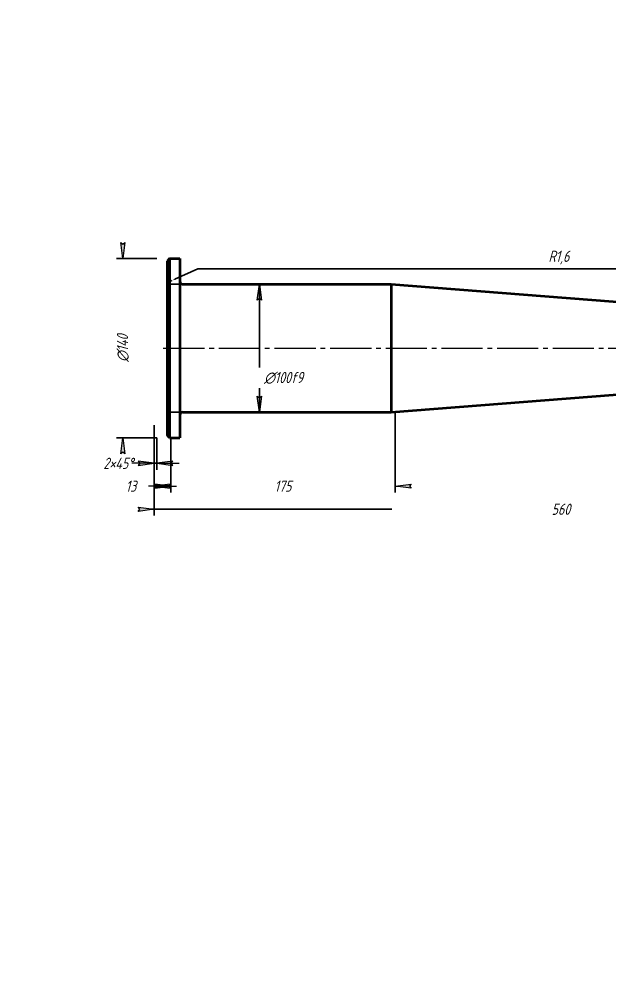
# Model space of a CAD drawing. Header units: millimetres. Extents: x 0 to 420, y 0 to 297.
# Drawn here: x 0 to 184.5, y 0 to 297 of the extents above; entities that cross this region are included whole.
import ezdxf

# ---------------------------------------------------------------- set-up
doc = ezdxf.new("R2010")
doc.units = ezdxf.units.MM
for name, pattern in [('K5LT_AXLED', [17.375, 12.875, -1.5, 1.5, -1.5]), ('K5LT_BASIC', [0]), ('K5LT_THIN', [0])]:
    doc.linetypes.add(name, pattern=pattern)
doc.layers.add('Системный слой', color=7, linetype='Continuous')
doc.styles.add('KDIMTEXTSTYLE', font='GOST_AU.SHX', dxfattribs={"width": 0.96, "oblique": 15, "height": 5})
doc.dimstyles.new('KDIMSTYLE (0.40)', dxfattribs={"dimtxt": 5, "dimasz": 1, "dimexe": 2, "dimexo": 0.0625, "dimgap": 1, "dimtad": 1, "dimlfac": 2.5, "dimtxsty": 'KDIMTEXTSTYLE', "dimsah": 1, "dimcen": 0.09, "dimdle": 1, "dimadec": 0, "dimazin": 0, "dimtfac": 0.667, "dimtmove": 0, "dimatfit": 3, "dimfxl": 1, "dimtvp": 1, "dimtolj": 1, "dimtzin": 0, "dimarcsym": 0})

# ---------------------------------------------------------------- blocks, each defined once
blk = doc.blocks.new('KDIMARROW_01')
at = {"layer": 'Системный слой'}
blk.add_hatch(color=0, dxfattribs=at).paths.add_polyline_path([(-5, -0.6582624912261956), (0, 0), (-5, 0.658262491226197), (-4.5, 5.51091059616309e-16)])
at = {"layer": 'Системный слой', "color": 0, "linetype": 'K5LT_THIN', "lineweight": 18}
for p, q in [((-4.5, 5.51091059616309e-16), (-5, 0.658262491226197)), ((-5, 0.658262491226197), (0, 0)), ((0, 0), (-5, -0.6582624912261956)), ((-5, -0.6582624912261956), (-4.5, 5.51091059616309e-16)), ((0, 0), (-1, 0))]:
    blk.add_line(p, q, dxfattribs=at)
blk = doc.blocks.new('KDIMARROW_02')
at = {"layer": 'Системный слой'}
blk.add_hatch(color=0, dxfattribs=at).paths.add_polyline_path([(4.5, -5.51091059616309e-16), (5, 0.6582624912261956), (0, 0), (5, -0.658262491226197)])
at = {"layer": 'Системный слой', "color": 0, "linetype": 'K5LT_THIN', "lineweight": 18}
for p, q in [((0, 0), (-1, 0)), ((5, 0.6582624912261956), (0, 0)), ((0, 0), (5, -0.658262491226197)), ((0, 0), (7, -8.572527594031472e-16)), ((4.5, -5.51091059616309e-16), (5, 0.6582624912261956)), ((5, -0.658262491226197), (4.5, -5.51091059616309e-16))]:
    blk.add_line(p, q, dxfattribs=at)

msp = doc.modelspace()

# ---------------------------------------------------------------- linework, layer by layer
at = {"layer": 'Системный слой', "color": 150, "linetype": 'K5LT_BASIC', "lineweight": 40, "true_color": 0x0080ff}
for p, q in [((47.01655195126254, 222.1806908376393), (46.21655195126255, 221.3806908376393)), ((46.21655195126255, 221.3806908376393), (46.21655195126255, 166.9806908376393)), ((47.01655195126254, 222.1806908376393), (50.21655195126255, 222.1806908376393)), ((47.01655195126254, 222.1806908376393), (47.01655195126255, 166.1806908376393)), ((50.21655195126255, 222.1806908376393), (50.21655195126255, 166.1806908376393)), ((51.01655195126254, 214.1806908376393), (116.2165519512625, 214.1806908376393)), ((116.2165519512625, 214.1806908376393), (116.2165519512625, 174.1806908376393)), ((116.2165519512625, 214.1806908376393), (218.2165519512625, 206.1806908376393)), ((116.2165519512625, 174.1806908376393), (218.2165519512625, 182.1806908376393)), ((51.01655195126256, 174.1806908376393), (116.2165519512625, 174.1806908376393)), ((47.01655195126255, 166.1806908376393), (46.21655195126255, 166.9806908376393)), ((47.01655195126255, 166.1806908376393), (50.21655195126255, 166.1806908376393))]:
    msp.add_line(p, q, dxfattribs=at)
at = {"layer": 'Системный слой', "color": 30, "linetype": 'K5LT_AXLED', "lineweight": 18, "true_color": 0xff8000}
msp.add_line((45.01655195126255, 194.1806908376393), (267.8165519512626, 194.1806908376393), dxfattribs=at)
at = {"layer": 'Системный слой', "color": 150, "linetype": 'K5LT_BASIC', "lineweight": 40, "true_color": 0x0080ff}
for centre, start, end in [((51.01655195126255, 214.9806908376393), 180.0000000000002, 269.9999999999998), ((51.01655195126256, 173.3806908376393), 90.00000000000021, 179.9999999999998)]:
    msp.add_arc(centre, 0.8000000000000039, start, end, dxfattribs=at)

# ---------------------------------------------------------------- dimensions: what is measured, and where the dimension line sits
at = {"layer": 'Системный слой', "color": 7}
msp.add_radius_dim(center=(47.01655195126254, 214.9806908376393), radius=0.8000000000000006, location=(55.79755336814404, 218.9827701192848), text='\\H3.5;\\W0.965;\\Q15;R\\H3.5;\\W0.965;\\Q15;\\Q15;1,6', dimstyle='KDIMSTYLE (0.40)', override={"dimtih": 1, "dimtoh": 1, "dimblk2": 'KDIMARROW_01', "dimclrt": 7, "dimtmove": 1, "dimtolj": 1}, dxfattribs=at).render()
for base, p1, p2, location, override in [((32.42359369168003, 166.1806908376393), (43.01655195126254, 222.1806908376393), (43.01655195126255, 166.1806908376393), (32.42359369168003, 194.1806908376393), {"dimexo": 0, "dimpost": '\\H3.5;\\W0.965;\\Q15;∅<>', "dimblk1": 'KDIMARROW_01', "dimblk2": 'KDIMARROW_01', "dimse1": 0, "dimse2": 0, "dimclrt": 7, "dimtolj": 1}), ((75.04832864209664, 214.1806908376393), (47.01655195126255, 174.1806908376393), (47.01655195126254, 214.1806908376393), (82.61655195126255, 184.9116418092657), {"dimexo": 0, "dimtoh": 1, "dimpost": '\\H3.5;\\W0.965;\\Q15;∅<>\\H3.5;\\W0.965;\\Q15;\\Q15;f9', "dimblk1": 'KDIMARROW_01', "dimblk2": 'KDIMARROW_01', "dimse1": 0, "dimse2": 0, "dimclrt": 7, "dimtmove": 1, "dimtolj": 1})]:
    msp.add_linear_dim(base=base, p1=p1, p2=p2, angle=90, location=location, dimstyle='KDIMSTYLE (0.40)', override=override, dxfattribs=at).render()
for base, p1, p2, location, override in [((42.21655195126255, 143.8944495252291), (266.2165519512625, 188.5806908376393), (42.21655195126255, 170.1806908376393), (169.2165519512625, 143.8944495252291), {"dimexo": 0, "dimpost": '\\H3.5;\\W0.965;\\Q15;<>', "dimblk1": 'KDIMARROW_01', "dimblk2": 'KDIMARROW_01', "dimse1": 0, "dimse2": 0, "dimclrt": 7, "dimtolj": 1}), ((47.41655195126255, 151.1019807993349), (117.4165519512625, 174.1806908376393), (47.41655195126255, 166.1806908376393), (82.41655195126255, 151.1019807993349), {"dimexo": 0, "dimpost": '\\H3.5;\\W0.965;\\Q15;<>', "dimblk1": 'KDIMARROW_01', "dimblk2": 'KDIMARROW_01', "dimse1": 0, "dimse2": 0, "dimclrt": 7, "dimtolj": 1}), ((42.21655195126255, 158.2423407696754), (43.01655195126255, 166.1806908376393), (42.21655195126255, 168.1806908376393), (30.99564569363318, 158.2423407696754), {"dimexo": 0, "dimpost": '\\H3.5;\\W0.965;\\Q15;<>\\H3.5;\\W0.965;\\Q15;\\Q15;\\Q15;×\\Q15;45\\Q15;°\\Q15;', "dimblk1": 'KDIMARROW_02', "dimblk2": 'KDIMARROW_02', "dimse1": 0, "dimse2": 0, "dimclrt": 7, "dimtolj": 1}), ((42.21655195126255, 151.1019807993349), (47.41655195126255, 166.1806908376393), (42.21655195126255, 168.1806908376393), (34.95897930035313, 151.1019807993349), {"dimexo": 0, "dimpost": '\\H3.5;\\W0.965;\\Q15;<>', "dimblk1": 'KDIMARROW_02', "dimblk2": 'KDIMARROW_02', "dimse1": 0, "dimse2": 0, "dimclrt": 7, "dimtolj": 1})]:
    msp.add_linear_dim(base=base, p1=p1, p2=p2, location=location, dimstyle='KDIMSTYLE (0.40)', override=override, dxfattribs=at).render()

doc.saveas('drawing.dxf')
